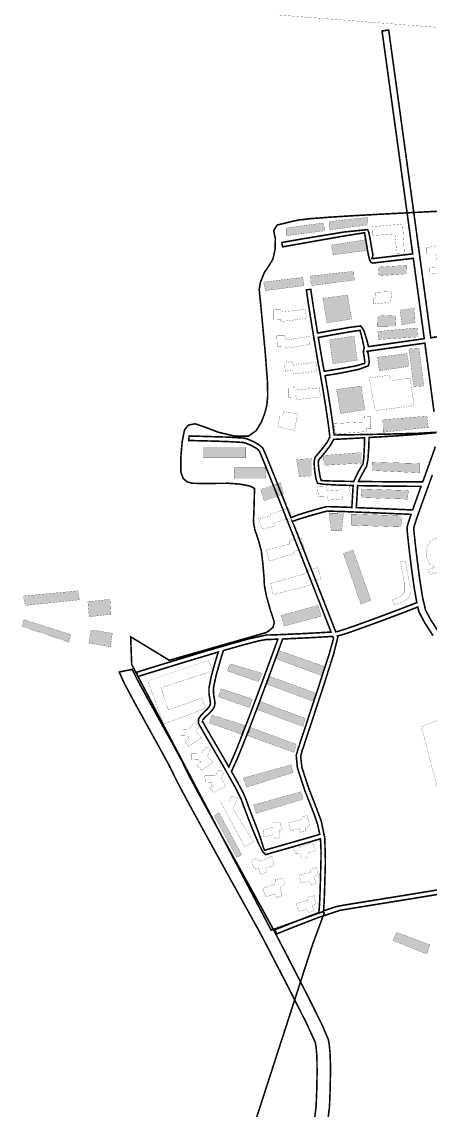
# Model space of a CAD drawing. Extents: x -14.6 to 30.8, y -26 to 29.
# Drawn here: x -5.95 to 1.25, y -8.66 to 10.52 of the extents above; entities that cross this region are included whole.
import ezdxf

# ---------------------------------------------------------------- set-up
doc = ezdxf.new("R2010")
doc.units = 0
doc.header["$LTSCALE"] = 0.000394
doc.linetypes.add('DASHED', pattern=[3e-06, 2e-06, -1e-06])
for name, color, linetype in [('CW_1001', 7, 'CONTINUOUS'), ('CW_1002', 7, 'CONTINUOUS'), ('CW_2001', 7, 'CONTINUOUS'), ('CW_2002', 7, 'CONTINUOUS'), ('CW_2004', 7, 'CONTINUOUS'), ('CW_2006', 7, 'CONTINUOUS'), ('CW_2007', 7, 'CONTINUOUS')]:
    doc.layers.add(name, color=color, linetype=linetype)

msp = doc.modelspace()

# ---------------------------------------------------------------- linework, layer by layer
at = {"layer": 'CW_1001', "color": 1, "linetype": 'DASHED', "const_width": 0.02778}
msp.add_lwpolyline([(-1.950567, -9.209988), (-0.81887, -5.713689), (-0.619894, -5.177315), (-0.642465, -5.15589), (-1.554933, -5.483669), (-4.011543, -0.800469), (-4.029945, -0.312827), (-3.349087, -0.726862), (-1.646941, -0.23922), (-1.600596, -0.211959), (-1.521538, -0.143805), (-1.499728, -0.055205), (-1.561408, 0.130174), (-1.637399, 0.397338), (-1.674543, 0.58885), (-1.682722, 0.754805), (-1.703168, 0.990277), (-1.729748, 1.205303), (-1.779841, 1.38966), (-1.842202, 1.569927), (-1.86776, 1.711346), (-1.8589, 1.902859), (-1.852084, 2.151621), (-1.849358, 2.300197), (-1.931825, 2.344497), (-2.116522, 2.378574), (-2.309398, 2.392205), (-2.52715, 2.39016), (-2.775571, 2.388115), (-2.944252, 2.392205), (-3.033534, 2.416059), (-3.106458, 2.47876), (-3.146669, 2.594622), (-3.148373, 2.824301), (-3.123497, 3.119408), (-3.082264, 3.330685), (-3.012065, 3.418604), (-2.89484, 3.43905), (-2.732634, 3.38589), (-2.48728, 3.291837), (-2.192854, 3.22232), (-1.959768, 3.220276), (-1.820052, 3.317395), (-1.725318, 3.475853), (-1.665343, 3.634311), (-1.630925, 3.770278), (-1.616953, 3.930781), (-1.619339, 4.158756), (-1.659549, 4.690016), (-1.72634, 5.403248), (-1.766551, 5.805697), (-1.74372, 5.935871), (-1.675906, 6.104893), (-1.591736, 6.228933), (-1.524264, 6.342409), (-1.487461, 6.511091), (-1.481327, 6.698173), (-1.511655, 6.845386), (-1.447931, 6.943528), (-1.085693, 7.029402), (-0.860547, 7.054923), (-0.518645, 7.081191), (-0.086035, 7.10804), (0.411236, 7.135304), (0.947121, 7.162816), (1.495574, 7.190412)], dxfattribs=at)
at = {"layer": 'CW_1002', "color": 1, "linetype": 'CONTINUOUS', "const_width": 0.007874}
for points in [[(1.535815, -4.826209), (1.165434, -4.887479), (0.75983, -4.953465), (0.361717, -5.017756), (0.036321, -5.070299), (-0.211303, -5.110697), (-0.34685, -5.133807), (-0.346976, -5.133831), (-0.717497, -5.256578), (-1.210559, -5.448078), (-1.458406, -5.548217), (-1.48824, -5.475626), (-1.36197, -5.424333), (-1.065187, -5.306146), (-0.715453, -5.172354), (-0.703943, -5.041684), (-0.695087, -4.830689), (-0.685024, -4.490315), (-0.683196, -4.425856), (-0.681241, -4.357329), (-0.679154, -4.284579), (-0.676872, -4.12634), (-0.680046, -3.990804), (-0.688878, -3.872902), (-0.897892, -3.934392), (-1.185483, -4.017125), (-1.460941, -4.095807), (-1.558076, -4.123526), (-1.624648, -4.142564), (-1.651587, -4.15037), (-1.651894, -4.150524), (-1.651969, -4.150547), (-1.653354, -4.150854), (-1.653425, -4.150874), (-1.656039, -4.151492), (-1.706159, -4.095967), (-1.783103, -3.942664), (-1.872441, -3.731291), (-1.956371, -3.517921), (-2.029797, -3.325136), (-2.078425, -3.189756), (-2.082157, -3.178531), (-2.184121, -2.972305), (-2.379522, -2.626085), (-2.599063, -2.248528), (-2.713554, -2.052088), (-2.797741, -1.905082), (-2.837366, -1.829472), (-2.83752, -1.829012), (-2.837543, -1.828949), (-2.837508, -1.828933), (-2.834588, -1.760688), (-2.788615, -1.69258), (-2.721535, -1.624941), (-2.680782, -1.585246), (-2.647878, -1.548888), (-2.630295, -1.518846), (-2.630272, -1.518764), (-2.625678, -1.485562), (-2.628332, -1.449796), (-2.635114, -1.410012), (-2.644464, -1.354909), (-2.650717, -1.289737), (-2.649516, -1.211264), (-2.613714, -1.024389), (-2.548294, -0.783343), (-2.487681, -0.581941), (-3.139267, -0.777526), (-3.676733, -0.943051), (-3.902264, -1.013445), (-3.925642, -0.938398), (-3.704486, -0.869383), (-3.175065, -0.706444), (-2.527658, -0.512347), (-1.952543, -0.349859), (-1.64, -0.281748), (-1.639622, -0.281748), (-1.639622, -0.281902), (-1.608871, -0.281593), (-1.569129, -0.28071), (-1.52137, -0.279307), (-1.46731, -0.277455), (-1.406861, -0.275165), (-1.341012, -0.272492), (-1.040204, -0.258788), (-0.738161, -0.243271), (-0.500839, -0.229496), (-0.60588, 0.041023), (-0.756898, 0.427455), (-0.938068, 0.889249), (-1.133568, 1.385852), (-1.327576, 1.876714), (-1.504268, 2.321283), (-1.57524, 2.498754), (-1.637317, 2.653066), (-1.688941, 2.780248), (-1.728629, 2.876706), (-1.755362, 2.940021), (-1.767638, 2.96639), (-1.767579, 2.966429), (-1.812705, 3.006014), (-1.884816, 3.047642), (-1.965992, 3.08439), (-1.981392, 3.090394), (-1.996402, 3.095888), (-2.010886, 3.100819), (-2.02392, 3.104891), (-2.035963, 3.108259), (-2.046874, 3.110866), (-2.046984, 3.11089), (-2.330153, 3.127574), (-2.772542, 3.140574), (-3.003949, 3.145839), (-3.002413, 3.224272), (-2.768581, 3.218909), (-2.320502, 3.205473), (-2.030685, 3.187787), (-2.030575, 3.187764), (-2.016936, 3.18452), (-2.00222, 3.18043), (-1.986587, 3.175559), (-1.970761, 3.170162), (-1.954104, 3.164052), (-1.936772, 3.157287), (-1.843601, 3.11419), (-1.758911, 3.062844), (-1.703102, 3.011067), (-1.703047, 3.010988), (-1.70274, 3.010681), (-1.687701, 2.979865), (-1.658406, 2.911605), (-1.61635, 2.809776), (-1.563501, 2.679612), (-1.501359, 2.525187), (-1.43137, 2.350197), (-1.361035, 2.173612), (-1.286106, 1.984926), (-1.207728, 1.787063), (-1.077631, 1.836424), (-0.895229, 1.893473), (-0.71689, 1.944386), (-0.682531, 1.953758), (-0.652754, 1.961759), (-0.628154, 1.968236), (-0.606336, 1.973817), (-0.590456, 1.977684), (-0.581217, 1.979661), (-0.580913, 1.979661), (-0.580917, 1.979685), (-0.513216, 1.979299), (-0.355647, 1.974415), (-0.135402, 1.966291), (-0.130575, 2.032028), (-0.124585, 2.131339), (-0.118433, 2.239913), (-0.116045, 2.282378), (-0.113871, 2.320529), (-0.111992, 2.352594), (-0.417153, 2.362227), (-0.639151, 2.375124), (-0.735094, 2.391756), (-0.735252, 2.391622), (-0.735276, 2.39165), (-0.735583, 2.39211), (-0.742999, 2.403309), (-0.749902, 2.418165), (-0.756256, 2.436264), (-0.76124, 2.453665), (-0.766176, 2.473433), (-0.771, 2.495197), (-0.791697, 2.629579), (-0.79905, 2.763194), (-0.785028, 2.844697), (-0.784909, 2.844862), (-0.784756, 2.845016), (-0.774016, 2.858872), (-0.758268, 2.877862), (-0.738264, 2.901484), (-0.650926, 3.006254), (-0.565148, 3.120789), (-0.524382, 3.205528), (-0.52437, 3.205528), (-0.524358, 3.205732), (-0.52435, 3.205732), (-0.524606, 3.221436), (-0.526507, 3.246653), (-0.529909, 3.280488), (-0.534971, 3.324248), (-0.541317, 3.374487), (-0.548799, 3.430315), (-0.600389, 3.778082), (-0.658379, 4.133588), (-0.702197, 4.373409), (-0.702197, 4.373563), (-0.702362, 4.374346), (-0.709049, 4.407698), (-0.717551, 4.452875), (-0.727657, 4.508598), (-0.739535, 4.575642), (-0.751835, 4.646346), (-0.764406, 4.719752), (-0.838623, 5.167661), (-0.904395, 5.583159), (-0.935122, 5.801654), (-0.856689, 5.806882), (-0.837361, 5.664566), (-0.793825, 5.384023), (-0.738059, 5.039248), (-0.480058, 5.085689), (-0.157121, 5.140977), (0.021327, 5.164409), (0.074648, 5.087671), (0.124436, 4.935706), (0.158484, 4.800382), (0.304213, 4.820907), (0.542434, 4.85471), (0.851638, 4.898665), (1.140472, 4.939717), (1.079312, 5.390985), (1.01471, 5.865908), (0.947839, 6.356055), (0.691427, 6.326289), (0.39314, 6.29119), (0.236854, 6.27165), (0.203437, 6.283797), (0.177908, 6.330119), (0.158669, 6.402728), (0.147653, 6.461361), (0.136167, 6.527573), (0.124602, 6.596642), (0.10814, 6.695145), (0.095061, 6.771048), (0.088, 6.806299), (-0.291976, 6.745522), (-0.981416, 6.624041), (-1.353299, 6.557382), (-1.367142, 6.634587), (-0.982006, 6.702358), (-0.2639, 6.820142), (0.143898, 6.861929), (0.144362, 6.861315), (0.144457, 6.861217), (0.14461, 6.861063), (0.163502, 6.813669), (0.182545, 6.723636), (0.202114, 6.609563), (0.213264, 6.543006), (0.224567, 6.478055), (0.235874, 6.418106), (0.230907, 6.382526), (0.217727, 6.356624), (0.221476, 6.348854), (0.379056, 6.368637), (0.678762, 6.403953), (0.937189, 6.43398), (0.859064, 7.004987), (0.781536, 7.57044), (0.706388, 8.117571), (0.635408, 8.633611), (0.570379, 9.105794), (0.513089, 9.521351), (0.465321, 9.867514), (0.428861, 10.131514), (0.405495, 10.300585), (0.397008, 10.361957), (0.513732, 10.378106), (0.520808, 10.326935), (0.540318, 10.185753), (0.570921, 9.964135), (0.611274, 9.671656), (0.660036, 9.317892), (0.715864, 8.912419), (0.777416, 8.464811), (0.843351, 7.984643), (0.912326, 7.481492), (0.982999, 6.964932), (1.054028, 6.444539), (1.124071, 5.929888), (1.191786, 5.430555), (1.255831, 4.956114)], [(1.312796, 3.64991), (1.241704, 4.187151), (1.151004, 4.861819), (0.862709, 4.820846), (0.495988, 4.768723), (0.23996, 4.732449), (0.132807, 4.717567), (0.132811, 4.717547), (0.132583, 4.71752), (0.132276, 4.71752), (0.131215, 4.713499), (0.142289, 4.704223), (0.150551, 4.689843), (0.152846, 4.671629), (0.15559, 4.653025), (0.158575, 4.63411), (0.167863, 4.568707), (0.169403, 4.508591), (0.155067, 4.461437), (0.154913, 4.46113), (0.154772, 4.460917), (-0.024945, 4.395408), (-0.347534, 4.330831), (-0.605823, 4.28861), (-0.561908, 4.03342), (-0.513023, 3.72718), (-0.47098, 3.440772), (-0.463311, 3.383592), (-0.456859, 3.332618), (-0.451783, 3.288795), (-0.450025, 3.272018), (-0.448547, 3.256614), (-0.447366, 3.242654), (-0.082816, 3.247882), (0.486136, 3.258148), (1.039816, 3.272773), (1.358551, 3.291079)], [(1.359346, 3.284555), (1.053222, 3.255661), (0.625298, 3.225806), (0.169, 3.198453), (0.163048, 3.025326), (0.148979, 2.813201), (0.12424, 2.686075), (0.12424, 2.685921), (0.124071, 2.685685), (0.123996, 2.68574), (0.119494, 2.67911), (0.114053, 2.67061), (0.107795, 2.660445), (0.100643, 2.648471), (0.092238, 2.634075), (0.082705, 2.617469), (0.046056, 2.551389), (0.010133, 2.482711), (-0.017902, 2.423484), (0.435859, 2.419299), (0.846592, 2.41679), (1.112846, 2.41565), (1.138063, 2.485047), (1.250879, 2.796142)], [(1.282858, 2.538629), (1.248795, 2.444906), (1.109805, 2.061452), (0.999715, 1.751099), (0.954929, 1.607575), (0.954929, 1.607551), (0.954697, 1.607551), (0.958083, 1.560639), (0.96762, 1.463037), (0.98239, 1.325398), (0.989462, 1.262548), (0.997467, 1.193373), (1.006374, 1.118327), (1.057021, 0.726162), (1.112644, 0.370994), (1.164614, 0.153669), (1.164642, 0.153602), (1.256637, -0.016878)], [(1.29526, -0.292831), (1.15267, -0.072478), (1.05576, 0.108846), (1.055732, 0.108913), (1.046017, 0.135976), (1.036008, 0.170347), (1.025752, 0.211394), (0.737286, 0.099511), (0.333627, -0.052059), (-0.065685, -0.196654), (-0.143905, -0.22386), (-0.214854, -0.247913), (-0.27715, -0.268264), (-0.324672, -0.282913), (-0.362656, -0.293481), (-0.390079, -0.299563), (-0.386125, -0.310176), (-0.383408, -0.317658), (-0.382008, -0.321795), (-0.381984, -0.321874), (-0.381831, -0.322339), (-0.454671, -0.614151), (-0.641373, -1.203608), (-0.847067, -1.82752), (-0.911237, -2.021153), (-0.958468, -2.164793), (-0.983236, -2.24287), (-0.990452, -2.265449), (-0.998156, -2.286457), (-1.006067, -2.306594), (-1.035861, -2.416852), (-1.01511, -2.611644), (-0.89502, -2.979909), (-0.861574, -3.066028), (-0.82905, -3.148279), (-0.798169, -3.225642), (-0.674576, -3.55577), (-0.610623, -3.862787), (-0.60072, -4.286728), (-0.602808, -4.359479), (-0.604762, -4.428006), (-0.606591, -4.492465), (-0.615699, -4.803269), (-0.623587, -5.008344), (-0.633016, -5.142295), (-0.520164, -5.102911), (-0.427464, -5.073407), (-0.361433, -5.056626), (-0.361307, -5.056602), (-0.226325, -5.033611), (0.022222, -4.993075), (0.349409, -4.940244), (1.037384, -4.828887), (1.657277, -4.726092)], [(-0.811235, -8.963852), (-0.763563, -8.584969), (-0.763539, -8.584421), (-0.752095, -8.271788), (-0.74705, -8.016906), (-0.747913, -7.81348), (-0.753825, -7.660631), (-0.764214, -7.545144), (-0.77863, -7.460961), (-0.940269, -7.107352), (-1.262071, -6.47208), (-1.574335, -5.868539), (-1.630222, -5.760859), (-1.673641, -5.676816), (-1.703472, -5.618193), (-1.703524, -5.618091), (-1.776633, -5.482919), (-1.934141, -5.197124), (-2.150406, -4.806087), (-2.43676, -4.288222), (-2.72967, -3.756668), (-2.992373, -3.276033), (-3.188105, -2.910924), (-3.280102, -2.725949), (-3.280102, -2.725878), (-3.280126, -2.725886), (-3.357121, -2.571055), (-3.510482, -2.288486), (-3.705268, -1.936201), (-3.94809, -1.496126), (-4.142725, -1.13126), (-4.231665, -0.933626), (-4.232126, -0.933626), (-4.23215, -0.933508), (-4.000543, -0.887374), (-4.00052, -0.887492), (-4.000957, -0.887579), (-3.919773, -1.054762), (-3.733629, -1.398251), (-3.499496, -1.821783), (-3.300081, -2.182601), (-3.141909, -2.475077), (-3.059591, -2.642839), (-3.059591, -2.642909), (-3.059567, -2.642902), (-2.971246, -2.818583), (-2.778682, -3.176359), (-2.518692, -3.651264), (-2.228097, -4.178329), (-1.943713, -4.692591), (-1.72956, -5.079869), (-1.571566, -5.366967), (-1.493138, -5.512902), (-1.493087, -5.513004), (-1.471089, -5.555842), (-1.42676, -5.641379), (-1.36487, -5.760579), (-1.134114, -6.206129), (-0.873023, -6.717256), (-0.653855, -7.16199), (-0.548866, -7.408362), (-0.531699, -7.50684), (-0.519432, -7.638176), (-0.512614, -7.808866), (-0.511661, -8.018275), (-0.516703, -8.278088), (-0.52824, -8.594571), (-0.528264, -8.595118), (-0.578803, -9.004502)]]:
    msp.add_lwpolyline(points, dxfattribs=at)
for points in [[(0.083953, 4.774224), (0.058387, 4.890055), (0.027442, 5.022812), (0.008406, 5.086898), (-0.159344, 5.062526), (-0.473262, 5.007547), (-0.725287, 4.961815), (-0.712173, 4.882881), (-0.699328, 4.806203), (-0.686894, 4.732673), (-0.673176, 4.652432), (-0.660948, 4.581863), (-0.650453, 4.522441), (-0.640733, 4.468926), (-0.632342, 4.424509), (-0.625465, 4.390339), (-0.625331, 4.389701), (-0.625299, 4.389709), (-0.623757, 4.382354), (-0.622129, 4.374406), (-0.620421, 4.365902), (-0.375764, 4.40424), (-0.071857, 4.45864), (0.08926, 4.504594), (0.089402, 4.504807), (0.089421, 4.504795), (0.092676, 4.529887), (0.088625, 4.572035), (0.081063, 4.621803), (0.077755, 4.642733), (0.074777, 4.662758), (0.072425, 4.681228), (0.070238, 4.718226), (0.073518, 4.749725)], [(-0.100598, 2.424496), (-0.070523, 2.494527), (-0.028848, 2.577295), (0.014421, 2.656224), (0.023325, 2.671693), (0.032149, 2.686717), (0.04074, 2.701043), (0.048436, 2.713561), (0.054939, 2.723752), (0.060094, 2.731358), (0.060094, 2.731512), (0.060264, 2.731748), (0.060327, 2.731705), (0.075911, 2.838315), (0.085704, 3.029702), (0.090496, 3.194031), (-0.148654, 3.18097), (-0.337165, 3.17108), (-0.454362, 3.165126), (-0.511702, 3.061908), (-0.596714, 2.94866), (-0.678287, 2.850736), (-0.697533, 2.828032), (-0.712176, 2.810502), (-0.720965, 2.799362), (-0.720933, 2.799343), (-0.721051, 2.799177), (-0.725777, 2.737964), (-0.714208, 2.627182), (-0.694102, 2.511189), (-0.689792, 2.491693), (-0.685474, 2.474293), (-0.681209, 2.459335), (-0.678631, 2.451188), (-0.676709, 2.445524), (-0.675504, 2.442563), (-0.675276, 2.442217), (-0.593483, 2.434991), (-0.388402, 2.429126)], [(0.935528, 1.921976), (0.981171, 2.050936), (1.031428, 2.190945), (1.084413, 2.337354), (0.806278, 2.339112), (0.405203, 2.343274), (-0.033358, 2.350764), (-0.035303, 2.318258), (-0.037541, 2.279262), (-0.04, 2.235606), (-0.045865, 2.132119), (-0.051744, 2.034827), (-0.056906, 1.96324), (0.334271, 1.947431), (0.695101, 1.932284)], [(-0.419039, -0.223724), (-0.414085, -0.223303), (-0.40962, -0.222904), (-0.405673, -0.222528), (-0.405591, -0.22252), (-0.405591, -0.222504), (-0.383962, -0.218115), (-0.348563, -0.208272), (-0.300835, -0.193524), (-0.240734, -0.173863), (-0.170452, -0.15), (-0.09152, -0.122528), (0.319168, 0.026202), (0.729474, 0.1803), (1.009035, 0.288961), (0.966707, 0.532083), (0.925713, 0.816614), (0.889185, 1.104484), (0.88087, 1.174719), (0.872841, 1.244399), (0.865201, 1.312476), (0.85019, 1.453494), (0.840495, 1.555667), (0.837051, 1.607551), (0.836819, 1.607551), (0.836819, 1.607575), (0.845752, 1.650051), (0.870643, 1.73139), (0.908626, 1.844551), (0.397459, 1.866313), (-0.240156, 1.89217), (-0.567992, 1.902173), (-0.567988, 1.90215), (-0.575817, 1.900465), (-0.589513, 1.89712), (-0.608469, 1.892268), (-0.634547, 1.885412), (-0.664056, 1.877504), (-0.696283, 1.868724), (-0.894772, 1.812741), (-1.083212, 1.755555), (-1.175307, 1.719421), (-1.183748, 1.726441), (-0.951493, 1.137639), (-0.729256, 0.571829), (-0.543089, 0.095784)], [(-2.299831, -2.606839), (-2.159944, -2.281746), (-1.960651, -1.769258), (-1.74511, -1.194121), (-1.55648, -0.681084), (-1.437917, -0.354894), (-1.466171, -0.355937), (-1.493201, -0.356888), (-1.518906, -0.35774), (-1.566915, -0.359141), (-1.607463, -0.360023), (-1.639622, -0.360335), (-1.639622, -0.360488), (-1.64, -0.360488), (-1.782736, -0.386747), (-2.049083, -0.456325), (-2.397102, -0.555429), (-2.453484, -0.738934), (-2.528197, -1.005218), (-2.571083, -1.216799), (-2.572103, -1.287083), (-2.566401, -1.345893), (-2.557909, -1.395862), (-2.549593, -1.445579), (-2.547003, -1.492417), (-2.55461, -1.540291), (-2.554634, -1.540374), (-2.578578, -1.586685), (-2.618807, -1.633805), (-2.667402, -1.681539), (-2.717126, -1.730124), (-2.753912, -1.772333), (-2.764209, -1.801193), (-2.764161, -1.801173), (-2.726822, -1.871164), (-2.644234, -2.014802), (-2.531087, -2.20885), (-2.455623, -2.338128), (-2.377562, -2.472304)], [(-1.353339, -0.351551), (-1.439192, -0.58814), (-1.591446, -1.003612), (-1.779629, -1.509502), (-1.973267, -2.017346), (-2.14189, -2.43868), (-2.255024, -2.685039), (-2.14023, -2.889253), (-2.053127, -3.052861), (-2.007417, -3.154539), (-2.003992, -3.16515), (-1.955939, -3.298844), (-1.883053, -3.490117), (-1.799543, -3.702378), (-1.735759, -3.883256), (-1.694712, -4.019185), (-1.672445, -4.074567), (-1.63761, -4.064468), (-1.572167, -4.045743), (-1.482469, -4.020146), (-1.195481, -3.938176), (-0.900125, -3.853228), (-0.699177, -3.794043), (-0.73669, -3.623338), (-0.793625, -3.452604), (-0.871067, -3.254862), (-0.900188, -3.181883), (-0.932311, -3.100514), (-0.968224, -3.007902), (-1.094402, -2.615452), (-1.113866, -2.402868), (-1.078965, -2.277681), (-1.071797, -2.259448), (-1.064895, -2.240689), (-1.058591, -2.221035), (-1.033706, -2.142617), (-0.986148, -1.997988), (-0.9215, -1.802913), (-0.71888, -1.189834), (-0.533559, -0.615536), (-0.457492, -0.343866), (-0.459839, -0.337138), (-0.464515, -0.32449), (-0.471413, -0.306217), (-0.708686, -0.320249), (-1.022563, -0.336504), (-1.337933, -0.350925)]]:
    msp.add_lwpolyline(points, close=True, dxfattribs=at)
at = {"layer": 'CW_2001', "color": 1, "linetype": 'CONTINUOUS', "const_width": 0.003}
for points in [[(-1.287157, 6.892236), (-1.28422, 6.754197), (-0.620457, 6.83937), (-0.626331, 6.980346)], [(-0.523535, 7.003843), (-0.520598, 6.856992), (0.137291, 6.945102), (0.134354, 7.077268)], [(0.219528, 6.909858), (0.225402, 6.757134), (0.624835, 6.786504), (0.657142, 6.439937), (0.789307, 6.445811), (0.759937, 6.959787)], [(0.122606, 6.686646), (0.146102, 6.49574), (-0.464795, 6.416441), (-0.497102, 6.589724)], [(0.331134, 6.202039), (0.342882, 6.049315), (0.830425, 6.081622), (0.833362, 6.231409)], [(-1.688362, 5.937894), (-1.65913, 5.785886), (-0.975094, 5.873583), (-0.99848, 6.019744)], [(-0.102047, 6.128913), (-0.09228, 5.972972), (-0.852319, 5.873583), (-0.864012, 6.04313)], [(0.280083, 5.756535), (0.285839, 5.658685), (0.239791, 5.655807), (0.239791, 5.549323), (0.549898, 5.581591), (0.567071, 5.770496)], [(-0.647693, 5.651417), (-0.571689, 5.21878), (-0.139051, 5.283091), (-0.209209, 5.709882)], [(-1.513677, 5.452), (-1.513677, 5.274764), (-1.391646, 5.277669), (-1.38874, 5.239898), (-0.93548, 5.298008), (-0.952913, 5.457811), (-1.391646, 5.408417), (-1.397457, 5.454906)], [(0.716878, 5.444028), (0.745441, 5.181248), (0.979657, 5.226949), (0.96252, 5.472591)], [(0.315197, 5.338303), (0.311283, 5.152685), (0.642614, 5.158398), (0.631189, 5.352626)], [(-1.457035, 4.98837), (-1.447764, 4.806386), (-1.305323, 4.812094), (-1.290874, 4.773083), (-0.879732, 4.835591), (-0.885488, 4.979488), (-1.294157, 4.916173), (-1.317181, 4.991)], [(-0.528622, 4.921929), (-0.096929, 4.985244), (-0.03937, 4.559307), (-0.471063, 4.495992)], [(0.322709, 5.066996), (0.334134, 4.924181), (1.025358, 4.969882), (1.013933, 5.129835)], [(0.871118, 4.758516), (0.956807, 4.095854), (1.133898, 4.10728), (1.048209, 4.769941)], [(-1.319583, 4.515535), (-1.308189, 4.367417), (-1.177161, 4.384508), (-1.160071, 4.316146), (-0.755594, 4.367417), (-0.766988, 4.526929), (-1.177161, 4.469961), (-1.194252, 4.532626)], [(-1.244031, 4.070394), (-1.244031, 3.908819), (-1.113638, 3.914488), (-1.105134, 3.866299), (-0.688441, 3.914488), (-0.705449, 4.073228), (-1.130646, 4.033543), (-1.130646, 4.073228)], [(-0.404976, 4.044882), (0.031559, 4.107244), (0.093921, 3.687717), (-0.331276, 3.619685)], [(-0.444661, 3.443937), (-0.427654, 3.26252), (0.116598, 3.302205), (0.119433, 3.350394), (0.198803, 3.350394), (0.201638, 3.574331), (0.082583, 3.577165), (0.085417, 3.472283)], [(0.411402, 3.511969), (0.417071, 3.290866), (1.210772, 3.375906), (1.188094, 3.574331)], [(-0.626079, 2.882677), (-0.631748, 2.706929), (0.037228, 2.746614), (0.037228, 2.933701)], [(-1.109291, 2.811035), (-0.843843, 2.827626), (-0.841157, 2.521437), (-1.056732, 2.504854)], [(0.229984, 2.763622), (0.224315, 2.61622), (1.057701, 2.576535), (1.057701, 2.740945)], [(-1.74115, 2.28237), (-1.678484, 2.08298), (-1.336673, 2.196917), (-1.387945, 2.402004)], [(-0.739465, 2.332756), (-0.592063, 2.338425), (-0.569386, 2.259055), (-0.314268, 2.276063), (-0.314268, 2.349764), (-0.178205, 2.344094), (-0.161197, 2.185354), (-0.308598, 2.185354), (-0.302929, 2.111654), (-0.552378, 2.094646), (-0.569386, 2.162677), (-0.722457, 2.157008)], [(0.037228, 2.293071), (0.02589, 2.14), (0.847937, 2.111654), (0.859276, 2.264724)], [(-1.781028, 1.769654), (-1.575941, 1.809531), (-1.572213, 1.846283), (-1.24298, 1.956398), (-1.186169, 1.791646), (-1.509992, 1.689386), (-1.496315, 1.635433), (-1.708913, 1.584409)], [(-0.538524, 1.866421), (-0.281492, 1.862276), (-0.314657, 1.559642), (-0.497067, 1.559642)], [(-0.140335, 1.849409), (0.731283, 1.820925), (0.73698, 1.621535), (-0.140335, 1.65002)], [(-1.640882, 1.215906), (-1.227024, 1.323622), (-1.227024, 1.380315), (-1.022929, 1.425669), (-0.971906, 1.244252), (-1.164661, 1.193228), (-1.170331, 1.145039), (-1.584189, 1.02315)], [(-1.567181, 0.626299), (-0.943559, 0.802047), (-0.93789, 0.847402), (-0.739465, 0.909764), (-0.677102, 0.711339), (-0.85285, 0.665984), (-0.864189, 0.600787), (-1.521827, 0.427874)], [(-5.920551, 0.405406), (-4.958299, 0.496654), (-4.933413, 0.339043), (-5.88737, 0.2395)], [(-4.784098, 0.305862), (-4.39422, 0.347339), (-4.37763, 0.08189), (-4.759213, 0.040413)], [(-1.380094, 0.065039), (-0.728126, 0.240787), (-0.671433, 0.048031), (-1.323402, -0.122047)], [(-5.912256, -0.009358), (-5.945437, -0.125492), (-5.115909, -0.407531), (-5.082728, -0.274807)], [(-4.726031, -0.191854), (-4.352744, -0.249921), (-4.385925, -0.490484), (-4.767508, -0.424122)], [(-1.416217, -0.556846), (-1.474283, -0.697866), (-0.669642, -0.996496), (-0.613146, -0.836555)], [(-3.730598, -1.087744), (-2.660508, -0.731047), (-2.577555, -0.913543), (-3.498331, -1.212173), (-3.365606, -1.602051), (-2.784937, -1.394669), (-2.701984, -1.56887), (-3.448559, -1.850909)], [(-2.278925, -0.789114), (-1.714846, -0.95502), (-1.781209, -1.104335), (-2.328697, -0.913543)], [(-0.752594, -1.311717), (-1.573827, -1.013087), (-1.631894, -1.145811), (-0.835547, -1.444441)], [(-2.436535, -1.228764), (-1.889047, -1.41126), (-1.938819, -1.560575), (-2.486307, -1.369783)], [(-0.951681, -1.751366), (-0.993157, -1.892386), (-1.806094, -1.593756), (-1.748028, -1.452736)], [(-2.599823, -1.69113), (-2.641299, -1.83215), (-2.07722, -2.031236), (-2.027449, -1.873626)], [(-3.005197, -1.943449), (-2.918138, -1.831516), (-2.822787, -1.893701), (-2.876681, -1.968323), (-2.784937, -2.091472), (-3.008909, -2.240787), (-3.075272, -2.157835), (-3.000614, -2.099768), (-3.034217, -2.055382), (-3.16652, -2.049996), (-3.16652, -1.950453)], [(-1.906594, -1.914429), (-1.110626, -2.208772), (-1.156228, -2.349724), (-1.977071, -2.051236)], [(-2.784937, -2.365217), (-2.701984, -2.257378), (-2.623795, -2.308268), (-2.677689, -2.407764), (-2.574047, -2.527988), (-2.781331, -2.664795), (-2.860098, -2.577736), (-2.793768, -2.515551), (-2.843516, -2.474094), (-2.951303, -2.47824), (-2.951303, -2.370453)], [(-2.554528, -2.762677), (-2.463669, -2.659429), (-2.385201, -2.713118), (-2.43402, -2.803217), (-2.359646, -2.943701), (-2.56624, -3.059394), (-2.640614, -2.968492), (-2.557976, -2.935437), (-2.599295, -2.951965), (-2.612346, -2.874185), (-2.715594, -2.878315), (-2.723854, -2.762677)], [(-2.047547, -2.801602), (-1.989508, -2.963283), (-1.168665, -2.706252), (-1.205976, -2.569445)], [(-1.863819, -3.274252), (-1.029177, -3.042866), (-0.987858, -3.175087), (-1.814236, -3.423)], [(-2.227425, -3.348626), (-2.144787, -3.158559), (-2.252217, -3.11724), (-2.285272, -3.199878), (-2.458811, -3.199878), (-2.020831, -4.009728), (-1.863819, -3.927091)], [(-1.698024, -3.722425), (-1.500354, -3.660654), (-1.500354, -3.586528), (-1.40152, -3.574173), (-1.368575, -3.701835), (-1.417992, -3.738898), (-1.397402, -3.845969), (-1.488, -3.862441), (-1.529181, -3.800669), (-1.681551, -3.84185)], [(-1.24915, -3.590646), (-1.026772, -3.53711), (-1.03089, -3.491811), (-0.923819, -3.462984), (-0.874402, -3.635945), (-0.944409, -3.673008), (-0.944409, -3.73478), (-1.039126, -3.75537), (-1.063835, -3.693598), (-1.216205, -3.73478)], [(-1.171004, -4.005783), (-1.067756, -3.976874), (-1.055366, -4.022303), (-0.83235, -3.939705), (-0.774531, -4.075992), (-0.919079, -4.129681), (-0.919079, -4.20815), (-1.026457, -4.21228), (-1.043244, -4.134236), (-1.11737, -4.138354)], [(-1.905138, -4.257642), (-1.805972, -4.216323), (-1.761583, -4.270098), (-1.546827, -4.18337), (-1.500213, -4.332016), (-1.648961, -4.389862), (-1.633555, -4.460075), (-1.740933, -4.501374), (-1.778102, -4.389866), (-1.856571, -4.398126)], [(-0.853811, -4.686063), (-0.890874, -4.616055), (-1.03089, -4.653118), (-1.063835, -4.513102), (-0.862047, -4.463685), (-0.866165, -4.414268), (-0.763213, -4.381323), (-0.72615, -4.500748), (-0.808512, -4.537811), (-0.759094, -4.661354)], [(-1.702142, -4.743717), (-1.488, -4.669591), (-1.483882, -4.591346), (-1.35622, -4.566638), (-1.315039, -4.669591), (-1.397402, -4.73548), (-1.364457, -4.875496), (-1.463291, -4.908441), (-1.488, -4.842551), (-1.652724, -4.896087)], [(-0.796157, -4.875496), (-0.771449, -5.023748), (-0.83322, -5.052575), (-0.804394, -5.139055), (-0.886756, -5.172), (-0.923819, -5.118465), (-1.076189, -5.151409), (-1.113252, -5.015512), (-0.907346, -4.957858), (-0.915583, -4.904323)]]:
    msp.add_lwpolyline(points, close=True, dxfattribs=at)
at = {"layer": 'CW_2001', "color": 1, "linetype": 'CONTINUOUS'}
for points in [[(-1.287157, 6.892236), (-1.28422, 6.754197), (-0.626331, 6.980346), (-0.620457, 6.83937)], [(-0.523535, 7.003843), (-0.520598, 6.856992), (0.134354, 7.077268), (0.137291, 6.945102)], [(0.122606, 6.686646), (0.146102, 6.49574), (-0.497102, 6.589724), (-0.464795, 6.416441)], [(0.331134, 6.202039), (0.342882, 6.049315), (0.833362, 6.231409), (0.830425, 6.081622)], [(-1.688362, 5.937894), (-1.65913, 5.785886), (-0.99848, 6.019744), (-0.975094, 5.873583)], [(-0.102047, 6.128913), (-0.09228, 5.972972), (-0.864012, 6.04313), (-0.852319, 5.873583)], [(-0.647693, 5.651417), (-0.571689, 5.21878), (-0.209209, 5.709882), (-0.139051, 5.283091)], [(0.716878, 5.444028), (0.745441, 5.181248), (0.96252, 5.472591), (0.979657, 5.226949)], [(0.315197, 5.338303), (0.311283, 5.152685), (0.631189, 5.352626), (0.642614, 5.158398)], [(0.322709, 5.066996), (0.334134, 4.924181), (1.013933, 5.129835), (1.025358, 4.969882)], [(-0.528622, 4.921929), (-0.096929, 4.985244), (-0.471063, 4.495992), (-0.03937, 4.559307)], [(0.871118, 4.758516), (0.956807, 4.095854), (1.048209, 4.769941), (1.133898, 4.10728)], [(-0.404976, 4.044882), (0.031559, 4.107244), (-0.331276, 3.619685), (0.093921, 3.687717)], [(0.411402, 3.511969), (0.417071, 3.290866), (1.188094, 3.574331), (1.210772, 3.375906)], [(-0.626079, 2.882677), (-0.631748, 2.706929), (0.037228, 2.933701), (0.037228, 2.746614)], [(-1.109291, 2.811035), (-0.843843, 2.827626), (-1.056732, 2.504854), (-0.841157, 2.521437)], [(0.229984, 2.763622), (0.224315, 2.61622), (1.057701, 2.740945), (1.057701, 2.576535)], [(-1.74115, 2.28237), (-1.678484, 2.08298), (-1.387945, 2.402004), (-1.336673, 2.196917)], [(0.037228, 2.293071), (0.02589, 2.14), (0.859276, 2.264724), (0.847937, 2.111654)], [(-0.538524, 1.866421), (-0.281492, 1.862276), (-0.497067, 1.559642), (-0.314657, 1.559642)], [(-0.140335, 1.849409), (0.731283, 1.820925), (-0.140335, 1.65002), (0.73698, 1.621535)], [(-5.920551, 0.405406), (-4.958299, 0.496654), (-5.88737, 0.2395), (-4.933413, 0.339043)], [(-4.784098, 0.305862), (-4.39422, 0.347339), (-4.759213, 0.040413), (-4.37763, 0.08189)], [(-1.380094, 0.065039), (-0.728126, 0.240787), (-1.323402, -0.122047), (-0.671433, 0.048031)], [(-5.912256, -0.009358), (-5.945437, -0.125492), (-5.082728, -0.274807), (-5.115909, -0.407531)], [(-4.726031, -0.191854), (-4.352744, -0.249921), (-4.767508, -0.424122), (-4.385925, -0.490484)], [(-1.416217, -0.556846), (-1.474283, -0.697866), (-0.613146, -0.836555), (-0.669642, -0.996496)], [(-2.278925, -0.789114), (-1.714846, -0.95502), (-2.328697, -0.913543), (-1.781209, -1.104335)], [(-0.752594, -1.311717), (-1.573827, -1.013087), (-0.835547, -1.444441), (-1.631894, -1.145811)], [(-2.436535, -1.228764), (-1.889047, -1.41126), (-2.486307, -1.369783), (-1.938819, -1.560575)], [(-0.951681, -1.751366), (-0.993157, -1.892386), (-1.748028, -1.452736), (-1.806094, -1.593756)], [(-2.599823, -1.69113), (-2.641299, -1.83215), (-2.027449, -1.873626), (-2.07722, -2.031236)], [(-1.906594, -1.914429), (-1.110626, -2.208772), (-1.977071, -2.051236), (-1.156228, -2.349724)], [(-2.047547, -2.801602), (-1.989508, -2.963283), (-1.205976, -2.569445), (-1.168665, -2.706252)], [(-1.863819, -3.274252), (-1.029177, -3.042866), (-1.814236, -3.423), (-0.987858, -3.175087)]]:
    msp.add_solid(points, dxfattribs=at)
at = {"layer": 'CW_2002', "color": 1, "linetype": 'CONTINUOUS', "const_width": 0.003}
msp.add_lwpolyline([(-4.474689, 10.881244), (3.677752, 10.244335), (5.333717, 10.015047), (6.683965, 9.581949), (7.855878, 9.378138), (8.900409, 9.403614), (9.919465, 9.429091), (10.683756, 9.658378), (11.116854, 9.862189), (11.397094, 10.193382), (11.881146, 10.473622), (12.543531, 10.677433)], dxfattribs=at)
at = {"layer": 'CW_2004', "color": 1, "linetype": 'CONTINUOUS', "const_width": 0.003}
for points in [[(1.241681, 0.784732), (2.413051, 1.13487), (2.38122, 1.223996), (2.304827, 1.192165), (2.318738, 1.229891), (2.339723, 1.324204), (2.336657, 1.446811), (2.269224, 1.549612), (2.170666, 1.607143), (2.120209, 1.625063), (1.298976, 1.408614), (1.258893, 1.372304), (1.190516, 1.270917), (1.171654, 1.115772), (1.225412, 0.983733), (1.291903, 0.925259), (1.324441, 0.912055), (1.203484, 0.867492)], [(2.079075, -1.469232), (1.092272, -1.904205), (1.697496, -4.222126), (1.950535, -4.186441), (1.979732, -3.926913), (2.589622, -3.920425), (3.331181, -4.025567), (3.431504, -3.850811)]]:
    msp.add_lwpolyline(points, close=True, dxfattribs=at)
at = {"layer": 'CW_2006', "color": 1, "linetype": 'CONTINUOUS', "const_width": 0.003}
for points in [[(1.17928, 6.548445), (1.17928, 6.433055), (1.35563, 6.433055), (1.373047, 6.204453), (1.227177, 6.195744), (1.229354, 6.082531), (1.730102, 6.123898), (1.725748, 6.245819), (1.553752, 6.228402), (1.518917, 6.463535), (1.666965, 6.46789), (1.664787, 6.602874)], [(0.314835, 4.612402), (0.350047, 4.370315), (0.873835, 4.453945), (0.83422, 4.678425)], [(0.169583, 4.247071), (0.27522, 3.670465), (0.961866, 3.762898), (0.891441, 4.247071), (0.556921, 4.198654), (0.52611, 4.295488)], [(-1.404362, 3.589528), (-1.434339, 3.384134), (-1.145677, 3.324181), (-1.086835, 3.613953), (-1.335528, 3.652811), (-1.351071, 3.588417)], [(-2.755756, 2.847157), (-2.002874, 2.847157), (-2.002874, 3.030843), (-2.755756, 3.030843)], [(-2.200717, 2.47426), (-1.662496, 2.47426), (-1.662496, 2.663425), (-2.200717, 2.663425)], [(-0.283484, 1.155476), (-0.113512, 1.216492), (0.200283, 0.327406), (0.025953, 0.257673)], [(0.723339, 1.00774), (0.756862, 0.830576), (0.785878, 0.64988), (0.787244, 0.471795), (0.768636, 0.432226), (0.732494, 0.403981), (0.692366, 0.384), (0.655182, 0.367332), (0.617999, 0.350662), (0.580815, 0.333992), (0.592333, 0.305201), (0.60385, 0.276408), (0.615366, 0.247614), (0.677572, 0.274449), (0.739779, 0.301283), (0.801984, 0.328118), (0.850269, 0.363364), (0.883639, 0.415699), (0.896094, 0.474504), (0.896094, 0.47774), (0.896094, 0.480976), (0.896094, 0.484213), (0.896427, 0.513862), (0.895972, 0.543332), (0.892551, 0.572646), (0.8635, 0.723435), (0.834449, 0.874226), (0.805398, 1.025016), (0.778043, 1.019256), (0.75069, 1.013497)], [(-2.560323, -3.467898), (-2.473677, -3.41426), (-2.073457, -4.152811), (-2.160102, -4.202323)], [(0.649457, -5.518591), (0.593567, -5.669063), (1.186858, -5.90122), (1.238449, -5.73785)]]:
    msp.add_lwpolyline(points, close=True, dxfattribs=at)
at = {"layer": 'CW_2006', "color": 4, "linetype": 'CONTINUOUS'}
for points in [[(0.314835, 4.612402), (0.350047, 4.370315), (0.83422, 4.678425), (0.873835, 4.453945)], [(-0.283484, 1.155476), (-0.113512, 1.216492), (0.025953, 0.257673), (0.200283, 0.327406)], [(-2.560323, -3.467898), (-2.473677, -3.41426), (-2.160102, -4.202323), (-2.073457, -4.152811)], [(0.649457, -5.518591), (0.593567, -5.669063), (1.238449, -5.73785), (1.186858, -5.90122)]]:
    msp.add_solid(points, dxfattribs=at)
at = {"layer": 'CW_2006', "color": 4}
for points in [[(-2.755756, 2.847157), (-2.002874, 2.847157), (-2.755756, 3.030843), (-2.002874, 3.030843)], [(-2.200717, 2.47426), (-1.662496, 2.47426), (-2.200717, 2.663425), (-1.662496, 2.663425)]]:
    msp.add_solid(points, dxfattribs=at)
at = {"layer": 'CW_2007', "color": 2, "linetype": 'CONTINUOUS', "const_width": 0.02778}
for points in [[(1.535815, -4.826209), (1.165434, -4.887479), (0.75983, -4.953465), (0.361717, -5.017756), (0.036321, -5.070299), (-0.211303, -5.110697), (-0.34685, -5.133807), (-0.346976, -5.133831), (-0.717497, -5.256578), (-1.210559, -5.448078), (-1.458406, -5.548217), (-1.48824, -5.475626), (-1.36197, -5.424333), (-1.065187, -5.306146), (-0.715453, -5.172354), (-0.703943, -5.041684), (-0.695087, -4.830689), (-0.685024, -4.490315), (-0.683196, -4.425856), (-0.681241, -4.357329), (-0.679154, -4.284579), (-0.676872, -4.12634), (-0.680046, -3.990804), (-0.688878, -3.872902), (-0.897892, -3.934392), (-1.185483, -4.017125), (-1.460941, -4.095807), (-1.558076, -4.123526), (-1.624648, -4.142564), (-1.651587, -4.15037), (-1.651894, -4.150524), (-1.651969, -4.150547), (-1.653354, -4.150854), (-1.653425, -4.150874), (-1.656039, -4.151492), (-1.706159, -4.095967), (-1.783103, -3.942664), (-1.872441, -3.731291), (-1.956371, -3.517921), (-2.029797, -3.325136), (-2.078425, -3.189756), (-2.082157, -3.178531), (-2.184121, -2.972305), (-2.379522, -2.626085), (-2.599063, -2.248528), (-2.713554, -2.052088), (-2.797741, -1.905082), (-2.837366, -1.829472), (-2.83752, -1.829012), (-2.837543, -1.828949), (-2.837508, -1.828933), (-2.834588, -1.760688), (-2.788615, -1.69258), (-2.721535, -1.624941), (-2.680782, -1.585246), (-2.647878, -1.548888), (-2.630295, -1.518846), (-2.630272, -1.518764), (-2.625678, -1.485562), (-2.628332, -1.449796), (-2.635114, -1.410012), (-2.644464, -1.354909), (-2.650717, -1.289737), (-2.649516, -1.211264), (-2.613714, -1.024389), (-2.548294, -0.783343), (-2.487681, -0.581941), (-3.139267, -0.777526), (-3.676733, -0.943051), (-3.902264, -1.013445), (-3.925642, -0.938398), (-3.704486, -0.869383), (-3.175065, -0.706444), (-2.527658, -0.512347), (-1.952543, -0.349859), (-1.64, -0.281748), (-1.639622, -0.281748), (-1.639622, -0.281902), (-1.608871, -0.281593), (-1.569129, -0.28071), (-1.52137, -0.279307), (-1.46731, -0.277455), (-1.406861, -0.275165), (-1.341012, -0.272492), (-1.040204, -0.258788), (-0.738161, -0.243271), (-0.500839, -0.229496), (-0.60588, 0.041023), (-0.756898, 0.427455), (-0.938068, 0.889249), (-1.133568, 1.385852), (-1.327576, 1.876714), (-1.504268, 2.321283), (-1.57524, 2.498754), (-1.637317, 2.653066), (-1.688941, 2.780248), (-1.728629, 2.876706), (-1.755362, 2.940021), (-1.767638, 2.96639), (-1.767579, 2.966429), (-1.812705, 3.006014), (-1.884816, 3.047642), (-1.965992, 3.08439), (-1.981392, 3.090394), (-1.996402, 3.095888), (-2.010886, 3.100819), (-2.02392, 3.104891), (-2.035963, 3.108259), (-2.046874, 3.110866), (-2.046984, 3.11089), (-2.330153, 3.127574), (-2.772542, 3.140574), (-3.003949, 3.145839), (-3.002413, 3.224272), (-2.768581, 3.218909), (-2.320502, 3.205473), (-2.030685, 3.187787), (-2.030575, 3.187764), (-2.016936, 3.18452), (-2.00222, 3.18043), (-1.986587, 3.175559), (-1.970761, 3.170162), (-1.954104, 3.164052), (-1.936772, 3.157287), (-1.843601, 3.11419), (-1.758911, 3.062844), (-1.703102, 3.011067), (-1.703047, 3.010988), (-1.70274, 3.010681), (-1.687701, 2.979865), (-1.658406, 2.911605), (-1.61635, 2.809776), (-1.563501, 2.679612), (-1.501359, 2.525187), (-1.43137, 2.350197), (-1.361035, 2.173612), (-1.286106, 1.984926), (-1.207728, 1.787063), (-1.077631, 1.836424), (-0.895229, 1.893473), (-0.71689, 1.944386), (-0.682531, 1.953758), (-0.652754, 1.961759), (-0.628154, 1.968236), (-0.606336, 1.973817), (-0.590456, 1.977684), (-0.581217, 1.979661), (-0.580913, 1.979661), (-0.580917, 1.979685), (-0.513216, 1.979299), (-0.355647, 1.974415), (-0.135402, 1.966291), (-0.130575, 2.032028), (-0.124585, 2.131339), (-0.118433, 2.239913), (-0.116045, 2.282378), (-0.113871, 2.320529), (-0.111992, 2.352594), (-0.417153, 2.362227), (-0.639151, 2.375124), (-0.735094, 2.391756), (-0.735252, 2.391622), (-0.735276, 2.39165), (-0.735583, 2.39211), (-0.742999, 2.403309), (-0.749902, 2.418165), (-0.756256, 2.436264), (-0.76124, 2.453665), (-0.766176, 2.473433), (-0.771, 2.495197), (-0.791697, 2.629579), (-0.79905, 2.763194), (-0.785028, 2.844697), (-0.784909, 2.844862), (-0.784756, 2.845016), (-0.774016, 2.858872), (-0.758268, 2.877862), (-0.738264, 2.901484), (-0.650926, 3.006254), (-0.565148, 3.120789), (-0.524382, 3.205528), (-0.52437, 3.205528), (-0.524358, 3.205732), (-0.52435, 3.205732), (-0.524606, 3.221436), (-0.526507, 3.246653), (-0.529909, 3.280488), (-0.534971, 3.324248), (-0.541317, 3.374487), (-0.548799, 3.430315), (-0.600389, 3.778082), (-0.658379, 4.133588), (-0.702197, 4.373409), (-0.702197, 4.373563), (-0.702362, 4.374346), (-0.709049, 4.407698), (-0.717551, 4.452875), (-0.727657, 4.508598), (-0.739535, 4.575642), (-0.751835, 4.646346), (-0.764406, 4.719752), (-0.838623, 5.167661), (-0.904395, 5.583159), (-0.935122, 5.801654), (-0.856689, 5.806882), (-0.837361, 5.664566), (-0.793825, 5.384023), (-0.738059, 5.039248), (-0.480058, 5.085689), (-0.157121, 5.140977), (0.021327, 5.164409), (0.074648, 5.087671), (0.124436, 4.935706), (0.158484, 4.800382), (0.304213, 4.820907), (0.542434, 4.85471), (0.851638, 4.898665), (1.140472, 4.939717), (1.079312, 5.390985), (1.01471, 5.865908), (0.947839, 6.356055), (0.691427, 6.326289), (0.39314, 6.29119), (0.236854, 6.27165), (0.203437, 6.283797), (0.177908, 6.330119), (0.158669, 6.402728), (0.147653, 6.461361), (0.136167, 6.527573), (0.124602, 6.596642), (0.10814, 6.695145), (0.095061, 6.771048), (0.088, 6.806299), (-0.291976, 6.745522), (-0.981416, 6.624041), (-1.353299, 6.557382), (-1.367142, 6.634587), (-0.982006, 6.702358), (-0.2639, 6.820142), (0.143898, 6.861929), (0.144362, 6.861315), (0.144457, 6.861217), (0.14461, 6.861063), (0.163502, 6.813669), (0.182545, 6.723636), (0.202114, 6.609563), (0.213264, 6.543006), (0.224567, 6.478055), (0.235874, 6.418106), (0.230907, 6.382526), (0.217727, 6.356624), (0.221476, 6.348854), (0.379056, 6.368637), (0.678762, 6.403953), (0.937189, 6.43398), (0.859064, 7.004987), (0.781536, 7.57044), (0.706388, 8.117571), (0.635408, 8.633611), (0.570379, 9.105794), (0.513089, 9.521351), (0.465321, 9.867514), (0.428861, 10.131514), (0.405495, 10.300585), (0.397008, 10.361957), (0.513732, 10.378106), (0.520808, 10.326935), (0.540318, 10.185753), (0.570921, 9.964135), (0.611274, 9.671656), (0.660036, 9.317892), (0.715864, 8.912419), (0.777416, 8.464811), (0.843351, 7.984643), (0.912326, 7.481492), (0.982999, 6.964932), (1.054028, 6.444539), (1.124071, 5.929888), (1.191786, 5.430555), (1.255831, 4.956114), (1.255831, 4.956114), (1.799902, 5.033314)], [(1.312796, 3.64991), (1.241704, 4.187151), (1.151004, 4.861819), (0.862709, 4.820846), (0.495988, 4.768723), (0.23996, 4.732449), (0.132807, 4.717567), (0.132811, 4.717547), (0.132583, 4.71752), (0.132276, 4.71752), (0.131215, 4.713499), (0.142289, 4.704223), (0.150551, 4.689843), (0.152846, 4.671629), (0.15559, 4.653025), (0.158575, 4.63411), (0.167863, 4.568707), (0.169403, 4.508591), (0.155067, 4.461437), (0.154913, 4.46113), (0.154772, 4.460917), (-0.024945, 4.395408), (-0.347534, 4.330831), (-0.605823, 4.28861), (-0.561908, 4.03342), (-0.513023, 3.72718), (-0.47098, 3.440772), (-0.463311, 3.383592), (-0.456859, 3.332618), (-0.451783, 3.288795), (-0.450025, 3.272018), (-0.448547, 3.256614), (-0.447366, 3.242654), (-0.082816, 3.247882), (0.486136, 3.258148), (1.039816, 3.272773), (1.358551, 3.291079)], [(1.359346, 3.284555), (1.053222, 3.255661), (0.625298, 3.225806), (0.169, 3.198453), (0.163048, 3.025326), (0.148979, 2.813201), (0.12424, 2.686075), (0.12424, 2.685921), (0.124071, 2.685685), (0.123996, 2.68574), (0.119494, 2.67911), (0.114053, 2.67061), (0.107795, 2.660445), (0.100643, 2.648471), (0.092238, 2.634075), (0.082705, 2.617469), (0.046056, 2.551389), (0.010133, 2.482711), (-0.017902, 2.423484), (0.435859, 2.419299), (0.846592, 2.41679), (1.112846, 2.41565), (1.138063, 2.485047), (1.250879, 2.796142), (1.336549, 3.036942)], [(1.282858, 2.538629), (1.248795, 2.444906), (1.109805, 2.061452), (0.999715, 1.751099), (0.954929, 1.607575), (0.954929, 1.607551), (0.954697, 1.607551), (0.958083, 1.560639), (0.96762, 1.463037), (0.98239, 1.325398), (0.989462, 1.262548), (0.997467, 1.193373), (1.006374, 1.118327), (1.057021, 0.726162), (1.112644, 0.370994), (1.164614, 0.153669), (1.164642, 0.153602), (1.256637, -0.016878), (1.395267, -0.230145)], [(1.29526, -0.292831), (1.15267, -0.072478), (1.05576, 0.108846), (1.055732, 0.108913), (1.046017, 0.135976), (1.036008, 0.170347), (1.025752, 0.211394), (0.737286, 0.099511), (0.333627, -0.052059), (-0.065685, -0.196654), (-0.143905, -0.22386), (-0.214854, -0.247913), (-0.27715, -0.268264), (-0.324672, -0.282913), (-0.362656, -0.293481), (-0.390079, -0.299563), (-0.386125, -0.310176), (-0.383408, -0.317658), (-0.382008, -0.321795), (-0.381984, -0.321874), (-0.381831, -0.322339), (-0.454671, -0.614151), (-0.641373, -1.203608), (-0.847067, -1.82752), (-0.911237, -2.021153), (-0.958468, -2.164793), (-0.983236, -2.24287), (-0.990452, -2.265449), (-0.998156, -2.286457), (-1.006067, -2.306594), (-1.035861, -2.416852), (-1.01511, -2.611644), (-0.89502, -2.979909), (-0.861574, -3.066028), (-0.82905, -3.148279), (-0.798169, -3.225642), (-0.674576, -3.55577), (-0.610623, -3.862787), (-0.60072, -4.286728), (-0.602808, -4.359479), (-0.604762, -4.428006), (-0.606591, -4.492465), (-0.615699, -4.803269), (-0.623587, -5.008344), (-0.633016, -5.142295), (-0.520164, -5.102911), (-0.427464, -5.073407), (-0.361433, -5.056626), (-0.361307, -5.056602), (-0.226325, -5.033611), (0.022222, -4.993075), (0.349409, -4.940244), (1.037384, -4.828887), (1.657277, -4.726092)], [(-0.811235, -8.963852), (-0.763563, -8.584969), (-0.763539, -8.584421), (-0.752095, -8.271788), (-0.74705, -8.016906), (-0.747913, -7.81348), (-0.753825, -7.660631), (-0.764214, -7.545144), (-0.77863, -7.460961), (-0.940269, -7.107352), (-1.262071, -6.47208), (-1.574335, -5.868539), (-1.630222, -5.760859), (-1.673641, -5.676816), (-1.703472, -5.618193), (-1.703524, -5.618091), (-1.776633, -5.482919), (-1.934141, -5.197124), (-2.150406, -4.806087), (-2.43676, -4.288222), (-2.72967, -3.756668), (-2.992373, -3.276033), (-3.188105, -2.910924), (-3.280102, -2.725949), (-3.280102, -2.725878), (-3.280126, -2.725886), (-3.357121, -2.571055), (-3.510482, -2.288486), (-3.705268, -1.936201), (-3.94809, -1.496126), (-4.142725, -1.13126), (-4.231665, -0.933626), (-4.232126, -0.933626), (-4.23215, -0.933508), (-4.000543, -0.887374), (-4.00052, -0.887492), (-4.000957, -0.887579), (-3.919773, -1.054762), (-3.733629, -1.398251), (-3.499496, -1.821783), (-3.300081, -2.182601), (-3.141909, -2.475077), (-3.059591, -2.642839), (-3.059591, -2.642909), (-3.059567, -2.642902), (-2.971246, -2.818583), (-2.778682, -3.176359), (-2.518692, -3.651264), (-2.228097, -4.178329), (-1.943713, -4.692591), (-1.72956, -5.079869), (-1.571566, -5.366967), (-1.493138, -5.512902), (-1.493087, -5.513004), (-1.471089, -5.555842), (-1.42676, -5.641379), (-1.36487, -5.760579), (-1.134114, -6.206129), (-0.873023, -6.717256), (-0.653855, -7.16199), (-0.548866, -7.408362), (-0.531699, -7.50684), (-0.519432, -7.638176), (-0.512614, -7.808866), (-0.511661, -8.018275), (-0.516703, -8.278088), (-0.52824, -8.594571), (-0.528264, -8.595118), (-0.578803, -9.004502)]]:
    msp.add_lwpolyline(points, dxfattribs=at)
for points in [[(0.083953, 4.774224), (0.058387, 4.890055), (0.027442, 5.022812), (0.008406, 5.086898), (-0.159344, 5.062526), (-0.473262, 5.007547), (-0.725287, 4.961815), (-0.712173, 4.882881), (-0.699328, 4.806203), (-0.686894, 4.732673), (-0.673176, 4.652432), (-0.660948, 4.581863), (-0.650453, 4.522441), (-0.640733, 4.468926), (-0.632342, 4.424509), (-0.625465, 4.390339), (-0.625331, 4.389701), (-0.625299, 4.389709), (-0.623757, 4.382354), (-0.622129, 4.374406), (-0.620421, 4.365902), (-0.375764, 4.40424), (-0.071857, 4.45864), (0.08926, 4.504594), (0.089402, 4.504807), (0.089421, 4.504795), (0.092676, 4.529887), (0.088625, 4.572035), (0.081063, 4.621803), (0.077755, 4.642733), (0.074777, 4.662758), (0.072425, 4.681228), (0.070238, 4.718226), (0.073518, 4.749725)], [(-0.100598, 2.424496), (-0.070523, 2.494527), (-0.028848, 2.577295), (0.014421, 2.656224), (0.023325, 2.671693), (0.032149, 2.686717), (0.04074, 2.701043), (0.048436, 2.713561), (0.054939, 2.723752), (0.060094, 2.731358), (0.060094, 2.731512), (0.060264, 2.731748), (0.060327, 2.731705), (0.075911, 2.838315), (0.085704, 3.029702), (0.090496, 3.194031), (-0.148654, 3.18097), (-0.337165, 3.17108), (-0.454362, 3.165126), (-0.511702, 3.061908), (-0.596714, 2.94866), (-0.678287, 2.850736), (-0.697533, 2.828032), (-0.712176, 2.810502), (-0.720965, 2.799362), (-0.720933, 2.799343), (-0.721051, 2.799177), (-0.725777, 2.737964), (-0.714208, 2.627182), (-0.694102, 2.511189), (-0.689792, 2.491693), (-0.685474, 2.474293), (-0.681209, 2.459335), (-0.678631, 2.451188), (-0.676709, 2.445524), (-0.675504, 2.442563), (-0.675276, 2.442217), (-0.593483, 2.434991), (-0.388402, 2.429126)], [(0.935528, 1.921976), (0.981171, 2.050936), (1.031428, 2.190945), (1.084413, 2.337354), (0.806278, 2.339112), (0.405203, 2.343274), (-0.033358, 2.350764), (-0.035303, 2.318258), (-0.037541, 2.279262), (-0.04, 2.235606), (-0.045865, 2.132119), (-0.051744, 2.034827), (-0.056906, 1.96324), (0.334271, 1.947431), (0.695101, 1.932284)], [(-0.419039, -0.223724), (-0.414085, -0.223303), (-0.40962, -0.222904), (-0.405673, -0.222528), (-0.405591, -0.22252), (-0.405591, -0.222504), (-0.383962, -0.218115), (-0.348563, -0.208272), (-0.300835, -0.193524), (-0.240734, -0.173863), (-0.170452, -0.15), (-0.09152, -0.122528), (0.319168, 0.026202), (0.729474, 0.1803), (1.009035, 0.288961), (0.966707, 0.532083), (0.925713, 0.816614), (0.889185, 1.104484), (0.88087, 1.174719), (0.872841, 1.244399), (0.865201, 1.312476), (0.85019, 1.453494), (0.840495, 1.555667), (0.837051, 1.607551), (0.836819, 1.607551), (0.836819, 1.607575), (0.845752, 1.650051), (0.870643, 1.73139), (0.908626, 1.844551), (0.397459, 1.866313), (-0.240156, 1.89217), (-0.567992, 1.902173), (-0.567988, 1.90215), (-0.575817, 1.900465), (-0.589513, 1.89712), (-0.608469, 1.892268), (-0.634547, 1.885412), (-0.664056, 1.877504), (-0.696283, 1.868724), (-0.894772, 1.812741), (-1.083212, 1.755555), (-1.175307, 1.719421), (-1.183748, 1.726441), (-0.951493, 1.137639), (-0.729256, 0.571829), (-0.543089, 0.095784)], [(-2.299831, -2.606839), (-2.159944, -2.281746), (-1.960651, -1.769258), (-1.74511, -1.194121), (-1.55648, -0.681084), (-1.437917, -0.354894), (-1.466171, -0.355937), (-1.493201, -0.356888), (-1.518906, -0.35774), (-1.566915, -0.359141), (-1.607463, -0.360023), (-1.639622, -0.360335), (-1.639622, -0.360488), (-1.64, -0.360488), (-1.782736, -0.386747), (-2.049083, -0.456325), (-2.397102, -0.555429), (-2.453484, -0.738934), (-2.528197, -1.005218), (-2.571083, -1.216799), (-2.572103, -1.287083), (-2.566401, -1.345893), (-2.557909, -1.395862), (-2.549593, -1.445579), (-2.547003, -1.492417), (-2.55461, -1.540291), (-2.554634, -1.540374), (-2.578578, -1.586685), (-2.618807, -1.633805), (-2.667402, -1.681539), (-2.717126, -1.730124), (-2.753912, -1.772333), (-2.764209, -1.801193), (-2.764161, -1.801173), (-2.726822, -1.871164), (-2.644234, -2.014802), (-2.531087, -2.20885), (-2.455623, -2.338128), (-2.377562, -2.472304)], [(-1.353339, -0.351551), (-1.439192, -0.58814), (-1.591446, -1.003612), (-1.779629, -1.509502), (-1.973267, -2.017346), (-2.14189, -2.43868), (-2.255024, -2.685039), (-2.14023, -2.889253), (-2.053127, -3.052861), (-2.007417, -3.154539), (-2.003992, -3.16515), (-1.955939, -3.298844), (-1.883053, -3.490117), (-1.799543, -3.702378), (-1.735759, -3.883256), (-1.694712, -4.019185), (-1.672445, -4.074567), (-1.63761, -4.064468), (-1.572167, -4.045743), (-1.482469, -4.020146), (-1.195481, -3.938176), (-0.900125, -3.853228), (-0.699177, -3.794043), (-0.73669, -3.623338), (-0.793625, -3.452604), (-0.871067, -3.254862), (-0.900188, -3.181883), (-0.932311, -3.100514), (-0.968224, -3.007902), (-1.094402, -2.615452), (-1.113866, -2.402868), (-1.078965, -2.277681), (-1.071797, -2.259448), (-1.064895, -2.240689), (-1.058591, -2.221035), (-1.033706, -2.142617), (-0.986148, -1.997988), (-0.9215, -1.802913), (-0.71888, -1.189834), (-0.533559, -0.615536), (-0.457492, -0.343866), (-0.459839, -0.337138), (-0.464515, -0.32449), (-0.471413, -0.306217), (-0.708686, -0.320249), (-1.022563, -0.336504), (-1.337933, -0.350925)]]:
    msp.add_lwpolyline(points, close=True, dxfattribs=at)

doc.saveas('drawing.dxf')
